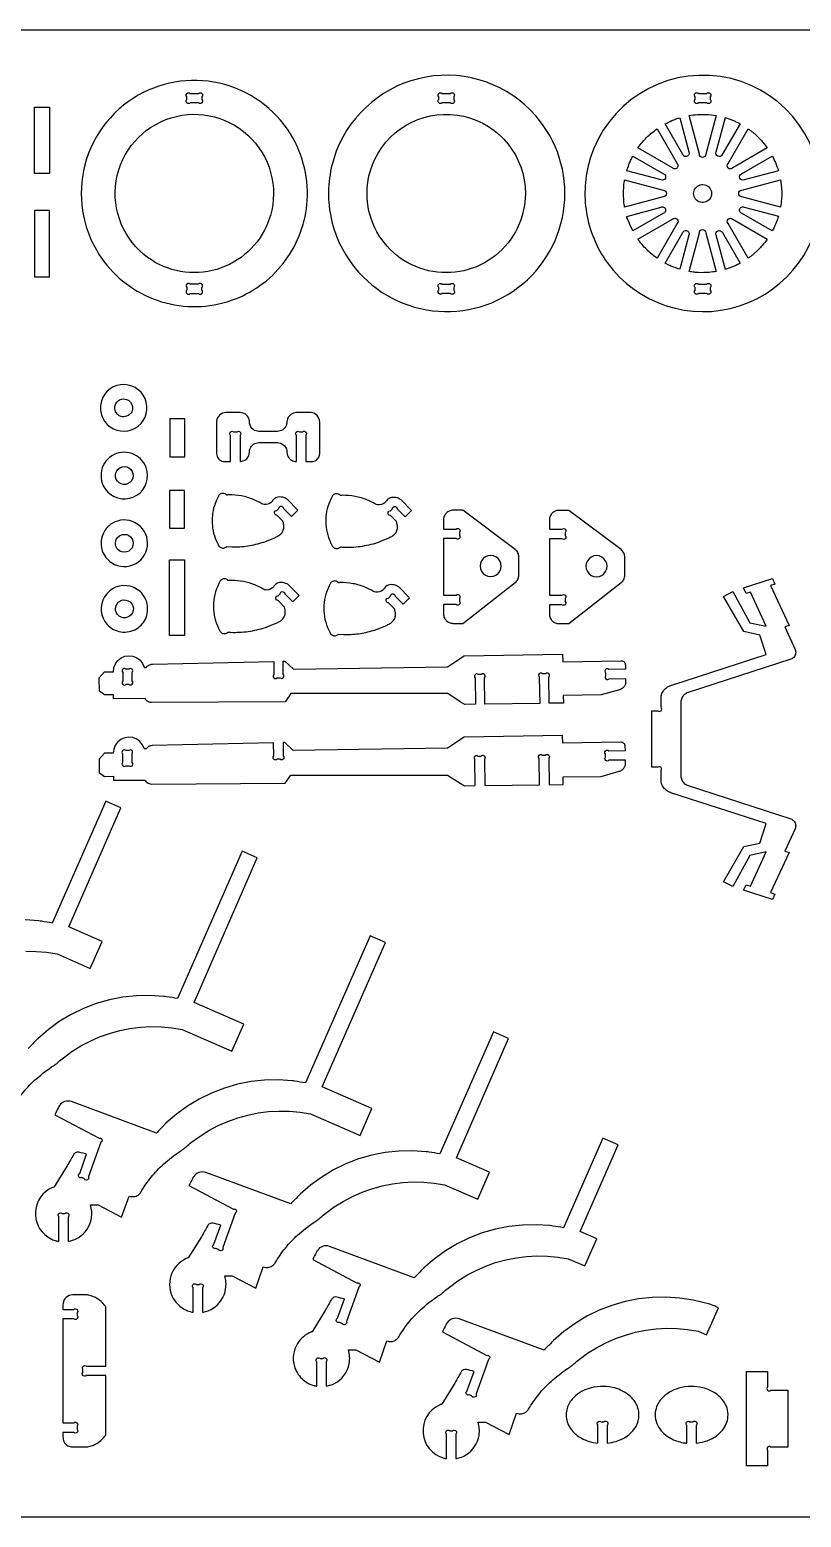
# Model space of a CAD drawing. Extents: x -403 to 468, y -286 to 186.
# Drawn here: x -122.2 to 122.5, y -286.1 to 185.5 of the extents above; entities that cross this region are included whole.
import ezdxf

# ---------------------------------------------------------------- set-up
doc = ezdxf.new("R2010")
doc.units = 0
doc.header["$MEASUREMENT"] = 0
doc.layers.get('0').update_dxf_attribs({"linetype": 'CONTINUOUS'})
doc.layers.add('SECTIONCUTEDGES', color=18, linetype='CONTINUOUS')

msp = doc.modelspace()

# ---------------------------------------------------------------- linework, layer by layer
for points in [[(467.58, 185.51), (467.58, -286.13), (-402.51, -286.13), (-402.51, 185.51)], [(-115.87, 139.94), (-120.65, 139.94), (-120.65, 160.94), (-115.87, 160.94)], [(-73.05, -6.51), (-77.83, -6.51), (-77.83, 17.42), (-73.05, 17.42)]]:
    msp.add_lwpolyline(points, close=True)
at = {"layer": 'SECTIONCUTEDGES'}
for points in [[(-21.32, 113.16, 0.43471), (32.69, 103.74, 0.435012), (38.31, 158.25, 0.263114), (3.5, 170.5, 0.263168), (-24.93, 146.99, 0.118408), (-27.19, 129.63, 0.118485)], [(60.99, 111.69, 0.325322), (102.91, 97.94, 0.325497), (128.87, 133.59, 0.371858), (96.87, 170.67, 0.371962), (55.52, 144.43, 0.115164), (54.43, 127.41, 0.115322)], [(-98.56, 111.97, 0.158451), (-80.35, 99.28, 0.158579), (-58.16, 99.73, 0.143083), (-41.79, 111.4, 0.143219), (-34.28, 130.04, 0.081543), (-35.04, 141.71, 0.08205), (-39.46, 152.46, 0.41824), (-89.29, 163.81, 0.217104), (-105.43, 138.91, 0.09957), (-104.71, 124.72, 0.099953)], [(-71.27, 165.33), (-68.61, 165.33, -1), (-67.55, 164.27), (-67.55, 163.39, -1), (-68.61, 162.33), (-71.27, 162.33, -1), (-72.34, 163.39), (-72.34, 164.27, -1)], [(8.61, 165.33), (11.27, 165.33, -1), (12.33, 164.27), (12.33, 163.39, -1), (11.27, 162.33), (8.61, 162.33, -1), (7.55, 163.39), (7.55, 164.27, -1)], [(92.59, 162.32), (89.93, 162.32, -1), (88.87, 163.38), (88.87, 164.26, -1), (89.93, 165.32), (92.59, 165.32, -1), (93.65, 164.26), (93.65, 163.38, -1)], [(-85.93, 114.23, -0.621062), (-75.64, 158.05, -0.621375), (-47.08, 123.27, -0.233521), (-64.28, 109.15, -0.233759)], [(35.02, 133.6, -0.481507), (4.32, 109.12, -0.481693), (-12.71, 144.48, -0.349808), (15.5, 158.07, -0.349977)], [(84.01, 157.62), (86.92, 146.75, -1), (84.98, 145.94), (79.35, 155.68, -0.012176), (81.46, 156.69, -0.019565), (82.81, 157.23, -0.009363), (83.41, 157.43, 0.003121)], [(95.54, 158.31), (92.26, 146.06, -1), (90.21, 146.06), (86.93, 158.31, -0.057699), (92.3, 158.64, -0.024823)], [(103.13, 155.71), (97.49, 145.94, -1), (95.55, 146.75), (98.47, 157.64, 0.006199), (98.58, 157.61, -0.0186), (98.69, 157.58), (101.02, 156.73, -0.018388), (102.08, 156.23, 0.006129)], [(76.79, 154.11), (83.14, 143.13, -1), (81.69, 141.68), (70.71, 148.02, -0.014778), (72.18, 149.9, -0.028539), (73.9, 151.74, -0.018438), (74.97, 152.68, -0.011345)], [(111.77, 148.02), (100.78, 141.68, -1), (99.33, 143.13), (105.67, 154.11, 0.006303), (106.46, 153.55, -0.01891), (107.23, 152.96, -0.017187), (108.15, 152.15, -0.012321), (109.36, 150.95, -0.018926), (110.36, 149.82, -0.012469)], [(69.13, 145.47), (78.87, 139.84, -1), (78.07, 137.9), (67.2, 140.81, -0.012918), (67.87, 142.74, -0.018758), (68.42, 144.04, -0.010898), (68.77, 144.76, 0.003632)], [(115.27, 140.81), (104.4, 137.9, -1), (103.6, 139.84), (113.34, 145.47, -0.026072), (114.31, 143.45, -0.02074)], [(66.51, 137.89), (78.76, 134.61, -1), (78.76, 132.56), (66.51, 129.27, 0.006429), (66.36, 130.16, -0.01929), (66.24, 131.05), (66.11, 133.58), (66.24, 136.12, -0.018896), (66.36, 137.01, 0.006298)], [(115.97, 129.28), (103.71, 132.56, -1), (103.71, 134.61), (115.96, 137.89, -0.005477), (116.2, 136.03, -0.027167), (116.34, 133.72, -0.022163), (116.26, 131.79, -0.016966)], [(92.33, 130.95, -0.761731), (88.95, 135.28, -0.761062), (94.08, 133.29, -0.135678), (93.53, 131.88, -0.135247)], [(67.18, 126.35), (78.07, 129.27, -1), (78.88, 127.32), (69.13, 121.7, -0.020623), (67.69, 124.88, -0.019978), (67.24, 126.12, -0.019766), (67.21, 126.24, 0.006588)], [(113.35, 121.7), (103.6, 127.32, -1), (104.4, 129.27), (115.27, 126.36, -0.023422), (114.44, 124.03, -0.022486)], [(70.7, 119.14), (81.69, 125.49, -1), (83.14, 124.04), (76.8, 113.05, -0.019294), (74.71, 114.71, -0.045903), (71.68, 117.85, -0.008546), (71.22, 118.43, -0.007227)], [(105.68, 113.05), (99.33, 124.04, -1), (100.78, 125.49), (111.77, 119.14, -0.014529), (110.14, 117.07, -0.022653), (109, 115.82), (107.23, 114.2, -0.018394), (106.46, 113.62, 0.006131)], [(79.35, 111.47), (84.98, 121.22, -1), (86.92, 120.42), (84.01, 109.55, -0.012234), (82.13, 110.2, -0.017991), (80.89, 110.71, -0.010478), (80.12, 111.09, 0.003492)], [(86.93, 108.85), (90.21, 121.11, -1), (92.26, 121.11), (95.54, 108.86, -0.013089), (93.35, 108.59, -0.036535), (89.99, 108.51, -0.015577), (88.63, 108.62, -0.012352)], [(98.47, 109.53), (95.55, 120.42, -1), (97.5, 121.22), (103.13, 111.46, 0.006248), (102.08, 110.94, -0.018746), (101.02, 110.44), (98.69, 109.59, -0.018599), (98.58, 109.56, 0.006199)], [(-71.27, 101.86), (-68.61, 101.86, 1), (-67.55, 102.93), (-67.55, 103.8, 1), (-68.61, 104.86), (-71.27, 104.86, 1), (-72.34, 103.8), (-72.34, 102.93, 1)], [(8.61, 104.86), (11.27, 104.86, -1), (12.33, 103.8), (12.33, 102.93, -1), (11.27, 101.86), (8.61, 101.86, -1), (7.55, 102.93), (7.55, 103.8, -1)], [(93.65, 103.79), (93.65, 102.91, -1), (92.59, 101.85), (89.93, 101.85, -1), (88.87, 102.91), (88.87, 103.79, -1), (89.93, 104.85), (92.59, 104.85, -1)], [(-97.6, 60.39, 0.75949), (-85.2, 67.39, 0.759547), (-99.43, 67.81, 0.136656), (-99.54, 63.85, 0.136693)], [(-94.48, 63.71, -0.296821), (-94.91, 66.87, -0.226812), (-93.09, 68.36, -0.287658), (-90.18, 67.39, -0.292131), (-89.81, 64.39, -0.2076), (-91.49, 62.94, -0.142803), (-93.22, 62.9, -0.06574), (-93.79, 63.14, -0.08291)], [(-58.54, 48.64), (-58.54, 56.93, 0.08601), (-58.6, 57.04, -0.186349), (-58.76, 57.48, -0.284949), (-58.32, 58.14, -0.285005), (-57.53, 58.05, -0.066648), (-57.51, 58.02, 0.145329), (-57.48, 57.99), (-56.53, 57.99, 0.08601), (-56.42, 58.05, -0.186349), (-55.98, 58.21, -0.284949), (-55.32, 57.78, -0.285005), (-55.41, 56.99, -0.066648), (-55.44, 56.96, 0.145329), (-55.46, 56.93), (-55.46, 48.64, 0.052408), (-54.59, 48.79, 0.128325), (-53.35, 49.51, 0.197605), (-52.49, 51.58, -0.097222), (-52.25, 52.77, -0.148336), (-51.18, 54.07, -0.139985), (-49.49, 54.61), (-43.59, 54.61, -0.145828), (-41.85, 54.03, -0.209993), (-40.62, 52.01, -0.026239), (-40.58, 51.47, 0.09194), (-40.37, 50.48, 0.131652), (-39.43, 49.25, 0.131653), (-38, 48.66, 0.024549), (-37.81, 48.65, -0.008181), (-37.61, 48.64), (-37.61, 56.93, 0.08601), (-37.67, 57.04, -0.186349), (-37.83, 57.48, -0.284949), (-37.4, 58.14, -0.285005), (-36.61, 58.05, -0.066648), (-36.58, 58.02, 0.145329), (-36.55, 57.99), (-35.67, 57.99, 0.079593), (-35.55, 58.06, -0.210465), (-35.04, 58.21, -0.269976), (-34.44, 57.74, -0.269963), (-34.56, 56.99, -0.065724), (-34.59, 56.96, 0.145463), (-34.61, 56.93), (-34.61, 48.64, 0.002017), (-32.47, 48.66, 0.096696), (-31.67, 48.82, 0.147636), (-30.64, 49.68, 0.140954), (-30.21, 51.03), (-30.21, 61.13, 0.17911), (-31.02, 63.16, 0.186027), (-32.9, 64.11, 0.012625), (-33, 64.11, 0.006307), (-33.2, 64.12), (-37.61, 64.12, 0.145828), (-39.35, 63.54, 0.209993), (-40.57, 61.52, 0.026239), (-40.62, 60.98, -0.09194), (-40.83, 59.99, -0.148336), (-41.89, 58.69, -0.139985), (-43.59, 58.15), (-49.49, 58.15, -0.145828), (-51.23, 58.73, -0.209993), (-52.45, 60.74, -0.026239), (-52.49, 61.29, 0.09194), (-52.7, 62.28, 0.148336), (-53.77, 63.58, 0.139985), (-55.46, 64.12), (-59.95, 64.12, 0.17911), (-61.97, 63.32, 0.186027), (-62.92, 61.44, 0.012625), (-62.93, 61.34, 0.006307), (-62.93, 61.13), (-62.93, 51.03, 0.17911), (-62.29, 49.41, 0.185411), (-60.79, 48.65, 0.029365), (-60.34, 48.63, -0.004893)], [(-97.4, 38.93, 0.351914), (-88.21, 37.93, 0.351881), (-85.25, 46.69, 0.47942), (-96.15, 50.38, 0.479384)], [(-94.37, 42.35, -0.256361), (-94.88, 45.03, -0.256996), (-92.9, 46.9, -0.591095), (-89.49, 43.28, -0.591899)], [(-39.17, 31.19), (-37.13, 33.21), (-40.54, 36.65, 0.061834), (-41.03, 36.95, 0.071753), (-42.39, 37.34, 0.070796), (-43.44, 37.33, 0.180454), (-44.89, 36.53, 0.028701), (-45.23, 36.08, -0.064537), (-45.61, 35.65, -0.217452), (-47.83, 34.99, -0.101565), (-48.55, 35.24, 0.041153), (-51.27, 36.59, 0.049712), (-55.04, 37.68, 0.047932), (-59.1, 38.02, 0.029051), (-59.57, 37.99, -0.120977), (-59.69, 38, -0.127528), (-59.8, 38.08, 0.109877), (-60.22, 38.4, 0.146598), (-61.11, 38.51, 0.139937), (-61.95, 38.12, 0.08355), (-62.16, 37.87, 0.02938), (-63.07, 36.06, 0.101616), (-64.33, 29.88, 0.099445), (-63.07, 23.57, 0.034322), (-62.19, 21.82, 0.123945), (-61.8, 21.42, 0.1368), (-60.88, 21.17, 0.136799), (-59.95, 21.42, 0.077822), (-59.83, 21.53, -0.14103), (-59.68, 21.62), (-58.09, 21.55, 0.043069), (-53.02, 21.87, 0.041404), (-47.88, 23.09, 0.004978), (-47.41, 23.25, 0.008098), (-47.12, 23.35), (-44.26, 24.56, 0.024375), (-43.13, 25.17, 0.129126), (-42.04, 26.27, 0.09051), (-41.62, 27.46, 0.090384), (-41.65, 28.72, 0.012931), (-41.83, 29.53, 0.06611), (-41.9, 29.68), (-43.82, 31.63, 0.08601), (-43.94, 31.65, -0.186349), (-44.37, 31.86, -0.284949), (-44.52, 32.64, -0.285005), (-43.9, 33.12, -0.066648), (-43.86, 33.12, 0.145329), (-43.82, 33.13), (-43.19, 33.74, 0.08601), (-43.16, 33.86, -0.186349), (-42.96, 34.29, -0.284949), (-42.18, 34.44, -0.285005), (-41.7, 33.82, -0.066648), (-41.7, 33.78, 0.145329), (-41.69, 33.74)], [(-3.13, 31.07), (-1.09, 33.09), (-4.5, 36.52, 0.061834), (-4.99, 36.82, 0.071753), (-6.35, 37.21, 0.070796), (-7.4, 37.2, 0.180454), (-8.85, 36.41, 0.028701), (-9.19, 35.95, -0.064537), (-9.57, 35.52, -0.217452), (-11.79, 34.86, -0.101565), (-12.51, 35.12, 0.041153), (-15.23, 36.47, 0.049712), (-19, 37.55, 0.047932), (-23.06, 37.89, 0.029051), (-23.53, 37.86, -0.120977), (-23.65, 37.88, -0.143915), (-23.79, 37.98, 0.106181), (-24.04, 38.2, 0.153336), (-25, 38.39, 0.153374), (-25.91, 38, 0.08355), (-26.12, 37.74, 0.02938), (-27.03, 35.93, 0.105944), (-28.29, 29.48, 0.10377), (-26.8, 22.95, 0.006426), (-26.69, 22.7, 0.006464), (-26.56, 22.46, 0.0153), (-26.11, 21.65, 0.121465), (-25.76, 21.3, 0.1368), (-24.84, 21.04, 0.136799), (-23.91, 21.3, 0.078657), (-23.79, 21.41, -0.143569), (-23.65, 21.5, -0.1092), (-23.48, 21.51, 0.026431), (-22.85, 21.45, 0.044729), (-17.27, 21.71, 0.044729), (-11.84, 22.96, 0.004978), (-11.37, 23.12, 0.008098), (-11.08, 23.23), (-8.23, 24.44, 0.024375), (-7.09, 25.04, 0.129126), (-6, 26.15, 0.09051), (-5.57, 27.36, 0.094759), (-5.61, 28.59, 0.002266), (-5.78, 29.37, 0.072469), (-5.86, 29.56), (-7.79, 31.5, 0.08601), (-7.9, 31.53, -0.186349), (-8.33, 31.74, -0.284949), (-8.48, 32.51, -0.285005), (-7.86, 33, -0.066648), (-7.82, 33, 0.145329), (-7.78, 33), (-7.15, 33.62, 0.08601), (-7.13, 33.73, -0.186349), (-6.92, 34.16, -0.284949), (-6.14, 34.32, -0.285005), (-5.66, 33.69, -0.066648), (-5.66, 33.65, 0.145329), (-5.66, 33.61)], [(9.08, 27.19), (13.04, 27.19, -1), (14.1, 26.13), (14.1, 25.25, -1), (13.04, 24.19), (9.08, 24.19), (9.08, 6.26), (13.04, 6.26, -1), (14.1, 5.2), (14.1, 4.32, -1), (13.04, 3.26), (9.08, 3.26), (9.08, 0.29), (9.09, -0.02), (9.14, -0.32), (9.21, -0.6), (9.31, -0.88), (9.44, -1.14), (9.59, -1.38), (9.76, -1.61), (9.95, -1.83), (10.16, -2.02), (10.39, -2.19), (10.64, -2.34), (10.9, -2.47), (11.18, -2.57), (11.46, -2.64), (11.76, -2.69), (12.06, -2.7), (15.2, -2.7), (31.83, 10.26), (32.09, 10.49), (32.32, 10.74), (32.51, 11.01), (32.68, 11.31), (32.81, 11.62), (32.9, 11.94), (32.96, 12.28), (32.98, 12.62), (32.98, 18.33), (32.96, 18.68), (32.9, 19.02), (32.8, 19.35), (32.67, 19.67), (32.49, 19.97), (32.29, 20.24), (32.05, 20.5), (31.79, 20.72), (15.2, 33.15), (12.06, 33.15), (11.76, 33.14), (11.46, 33.09), (11.18, 33.02), (10.9, 32.92), (10.64, 32.79), (10.39, 32.64), (10.16, 32.47), (9.95, 32.28), (9.76, 32.07), (9.59, 31.84), (9.44, 31.59), (9.31, 31.33), (9.21, 31.06), (9.14, 30.77), (9.09, 30.47), (9.08, 30.17)], [(43.53, -1.88), (43.74, -2.07), (43.97, -2.25), (44.22, -2.4), (44.48, -2.52), (44.76, -2.62), (45.04, -2.7), (45.34, -2.74), (45.65, -2.76), (48.78, -2.76), (65.41, 10.21), (65.67, 10.43), (65.9, 10.69), (66.09, 10.96), (66.26, 11.25), (66.39, 11.56), (66.48, 11.89), (66.54, 12.22), (66.56, 12.57), (66.56, 18.28), (66.54, 18.63), (66.48, 18.97), (66.38, 19.3), (66.25, 19.61), (66.07, 19.91), (65.87, 20.19), (65.63, 20.44), (65.37, 20.67), (48.78, 33.1), (45.65, 33.1), (45.34, 33.09), (45.04, 33.04), (44.76, 32.97), (44.48, 32.87), (44.22, 32.74), (43.97, 32.59), (43.74, 32.42), (43.53, 32.23), (43.34, 32.01), (43.17, 31.78), (43.02, 31.54), (42.89, 31.28), (42.79, 31), (42.72, 30.71), (42.67, 30.42), (42.66, 30.11), (42.66, 27.14), (46.62, 27.14, -1), (47.68, 26.08), (47.68, 25.2, -1), (46.62, 24.14), (42.66, 24.14), (42.66, 6.21), (46.62, 6.21, -1), (47.68, 5.15), (47.68, 4.27, -1), (46.62, 3.21), (42.66, 3.21), (42.66, 0.23), (42.67, -0.07), (42.72, -0.37), (42.79, -0.66), (42.89, -0.93), (43.02, -1.19), (43.17, -1.44), (43.34, -1.67)], [(-97.64, 17.72, 0.275549), (-90.4, 15.52, 0.275918), (-85.02, 20.84, 0.271811), (-87.09, 28.03, 0.271922), (-94.37, 29.74, 0.199937), (-98.69, 26.13, 0.143119), (-99.52, 21.93, 0.083089), (-98.94, 19.72, 0.079579)], [(-94.6, 21.22, -0.155223), (-94.97, 23.02, -0.313109), (-92.89, 25.43, -0.57487), (-89.44, 21.94, -0.57607), (-94.18, 20.68, -0.029852), (-94.44, 20.97, -0.039166)], [(-38.73, 4.09), (-36.69, 6.11), (-40.09, 9.54, 0.061834), (-40.59, 9.84, 0.071753), (-41.95, 10.23, 0.070796), (-42.99, 10.23, 0.180454), (-44.44, 9.43, 0.028701), (-44.79, 8.97, -0.064537), (-45.17, 8.54, -0.217452), (-47.39, 7.88, -0.101565), (-48.1, 8.14, 0.041153), (-50.82, 9.49, 0.046108), (-54.39, 10.54, 0.046145), (-58.08, 10.92), (-59.24, 10.9, -0.12534), (-59.35, 10.97, 0.109514), (-59.78, 11.29, 0.209609), (-61.09, 11.31, 0.125437), (-61.62, 10.9, 0.040174), (-61.73, 10.73, 0.008606), (-62.16, 9.94, 0.118988), (-63.9, 2.71, 0.118988), (-62.16, -4.52, 0.017441), (-61.71, -5.32, 0.121465), (-61.36, -5.68, 0.1368), (-60.43, -5.94, 0.136799), (-59.51, -5.68, 0.078657), (-59.38, -5.57, -0.143569), (-59.24, -5.48, -0.1092), (-59.08, -5.47, 0.026431), (-58.44, -5.53, 0.044729), (-52.87, -5.27, 0.044729), (-47.43, -4.01, 0.004978), (-46.96, -3.86, 0.008098), (-46.68, -3.75), (-43.82, -2.54, 0.030376), (-42.64, -1.9, 0.135943), (-41.49, -0.63, 0.086245), (-41.16, 0.44, 0.081858), (-41.2, 1.61, 0.012931), (-41.39, 2.42, 0.06611), (-41.45, 2.58), (-43.38, 4.52, 0.08601), (-43.5, 4.55, -0.186349), (-43.92, 4.76, -0.284949), (-44.08, 5.53, -0.285005), (-43.45, 6.02, -0.066648), (-43.41, 6.02, 0.145329), (-43.37, 6.02), (-42.75, 6.64, 0.08601), (-42.72, 6.76, -0.186349), (-42.52, 7.18, -0.284949), (-41.74, 7.34, -0.285005), (-41.25, 6.71, -0.066648), (-41.26, 6.67, 0.145329), (-41.25, 6.63)], [(-3.76, 3.39), (-1.72, 5.41), (-5.13, 8.84, 0.061834), (-5.62, 9.14, 0.071753), (-6.98, 9.53, 0.070796), (-8.03, 9.53, 0.180454), (-9.48, 8.73, 0.028701), (-9.82, 8.27, -0.064537), (-10.2, 7.85, -0.217452), (-12.42, 7.18, -0.101565), (-13.14, 7.44, 0.041153), (-15.86, 8.79, 0.049712), (-19.63, 9.87, 0.047932), (-23.69, 10.22, 0.030378), (-24.16, 10.18, -0.12906), (-24.27, 10.2, -0.124737), (-24.36, 10.26, 0.087165), (-24.66, 10.52, 0.160133), (-25.61, 10.72, 0.153374), (-26.54, 10.32, 0.08355), (-26.75, 10.06, 0.02938), (-27.65, 8.25, 0.114664), (-28.9, 1.26, 0.112453), (-26.93, -5.7, 0.018916), (-26.73, -6.05, 0.113433), (-26.39, -6.38, 0.1368), (-25.47, -6.64, 0.136799), (-24.54, -6.38, 0.077822), (-24.42, -6.27, -0.14103), (-24.27, -6.18), (-22.68, -6.26, 0.039745), (-17.9, -5.98, 0.039745), (-13.23, -4.96, 0.006634), (-12.32, -4.67, 0.009757), (-11.71, -4.45), (-8.85, -3.24, 0.030376), (-7.67, -2.6, 0.135943), (-6.52, -1.33, 0.086245), (-6.19, -0.26, 0.081858), (-6.24, 0.92, 0.012931), (-6.42, 1.73, 0.06611), (-6.49, 1.88), (-8.41, 3.82, 0.08601), (-8.53, 3.85, -0.186349), (-8.96, 4.06, -0.284949), (-9.11, 4.83, -0.285005), (-8.49, 5.32, -0.066648), (-8.45, 5.32, 0.145329), (-8.41, 5.32), (-7.78, 5.94, 0.08601), (-7.75, 6.06, -0.186349), (-7.55, 6.48, -0.284949), (-6.77, 6.64, -0.285005), (-6.29, 6.01, -0.066648), (-6.29, 5.97, 0.145329), (-6.28, 5.93)], [(104.23, -87.31), (105.04, -85.56), (106.41, -86.01), (111.39, -75.15), (106.21, -76.29), (100.87, -86.18), (97.91, -84.61), (104.3, -73.48), (109.35, -72.38), (111.36, -66.18), (81.2, -56.4), (80.82, -56.26), (80.46, -56.09), (80.12, -55.89), (79.79, -55.66), (79.48, -55.41), (79.2, -55.13), (78.94, -54.83), (78.7, -54.51), (78.5, -54.17), (78.32, -53.81), (78.17, -53.44), (78.05, -53.06), (78.05, -49.41, 1), (76.99, -48.35), (75.09, -48.35), (75.09, -30.42), (76.99, -30.42, 1), (78.05, -29.36), (78.05, -25.71), (78.17, -25.33), (78.32, -24.96), (78.5, -24.61), (78.7, -24.27), (78.94, -23.94), (79.2, -23.64), (79.48, -23.36), (79.79, -23.11), (80.12, -22.88), (80.46, -22.69), (80.82, -22.52), (81.2, -22.38), (111.36, -12.59), (109.35, -6.4), (104.3, -5.29), (97.91, 5.83), (100.87, 7.4), (106.21, -2.49), (111.39, -3.62), (106.41, 7.23), (105.04, 6.78), (104.23, 8.54), (113.39, 11.51), (114.2, 9.76), (112.82, 9.31), (118.65, -3.38), (117.28, -3.83), (120.56, -10.96), (120.67, -11.26), (120.74, -11.57), (120.76, -11.89), (120.75, -12.21), (120.68, -12.52), (120.57, -12.82), (120.43, -13.11), (120.24, -13.37), (120.02, -13.6), (119.77, -13.79), (119.49, -13.95), (119.19, -14.07), (86.62, -24.64), (86.3, -24.77), (85.99, -24.92), (85.7, -25.11), (85.44, -25.32), (85.19, -25.56), (84.98, -25.83), (84.79, -26.12), (84.64, -26.42), (84.51, -26.74), (84.43, -27.07), (84.37, -27.41), (84.35, -27.75), (84.35, -51.02), (84.37, -51.36), (84.43, -51.7), (84.51, -52.03), (84.64, -52.35), (84.79, -52.66), (84.98, -52.94), (85.19, -53.21), (85.44, -53.45), (85.7, -53.67), (85.99, -53.85), (86.3, -54.01), (86.62, -54.13), (119.19, -64.7), (119.49, -64.82), (119.77, -64.98), (120.02, -65.18), (120.24, -65.41), (120.43, -65.67), (120.57, -65.95), (120.68, -66.25), (120.75, -66.56), (120.76, -66.88), (120.74, -67.2), (120.67, -67.51), (120.56, -67.81), (117.28, -74.95), (118.65, -75.39), (112.82, -88.09), (114.2, -88.53), (113.39, -90.28)], [(-97.6, -3.07, 0.173943), (-93.23, -5.4, 0.17116), (-88.3, -4.42, 0.170359), (-85.26, -0.81, 0.164201), (-85.08, 4.09, 0.092351), (-86.26, 6.39, 0.167008), (-90.28, 9.04, 0.331227), (-98.45, 5.7, 0.331553)], [(-94.69, 0.66, -0.600683), (-91.72, 4.7, -0.6007), (-90.03, -0.02, -0.249453), (-92.54, -0.92, -0.249466)], [(-100.09, -24.23), (-100.12, -19.93), (-98.46, -18.08), (-95.64, -18.04), (-95.49, -16.74), (-95.01, -15.53), (-94.23, -14.49), (-93.21, -13.68), (-92.01, -13.16), (-90.72, -12.97), (-89.43, -13.12), (-88.22, -13.6), (-87.17, -14.38), (-86.36, -15.4), (-85.85, -16.6), (-85.79, -16.64), (-85.73, -16.68), (-85.66, -16.7), (-85.6, -16.72), (-85.53, -16.72), (-85.46, -16.72), (-85.39, -16.71), (-85.32, -16.69), (-85.26, -16.66), (-85.2, -16.63), (-85.15, -16.59), (-85.1, -16.53), (-84.9, -16.32), (-84.67, -16.13), (-84.42, -15.97), (-84.15, -15.84), (-83.87, -15.74), (-83.58, -15.68), (-83.28, -15.66), (-44.8, -14.76), (-44.75, -18.92, 1), (-43.68, -19.96), (-42.8, -19.95, 1), (-41.75, -18.88), (-41.8, -14.69), (-41.26, -14.68), (-38.55, -17.19), (10.38, -16.46), (15.64, -12.95), (46.85, -12.49), (46.89, -14.88), (65.39, -14.58), (65.56, -14.58), (65.74, -14.61), (65.91, -14.67), (66.07, -14.74), (66.21, -14.83), (66.35, -14.95), (66.47, -15.08), (66.56, -15.23), (66.64, -15.39), (66.7, -15.55), (66.73, -15.73), (66.74, -15.9), (66.77, -17.23), (61.52, -17.32, 1), (60.47, -18.4), (60.49, -19.27, 1), (61.57, -20.32), (66.81, -20.23), (66.83, -21.72), (66.76, -21.96), (66.67, -22.19), (66.56, -22.42), (66.43, -22.63), (66.28, -22.83), (66.11, -23.02), (65.93, -23.19), (65.73, -23.35), (65.52, -23.49), (65.3, -23.6), (65.07, -23.7), (64.83, -23.78), (59.11, -25.41), (47.03, -25.6), (47.07, -27.99), (42.57, -28.06), (42.45, -19.72, 1), (41.38, -18.67), (40.5, -18.68, 1), (39.45, -19.76), (39.57, -28.09), (22.18, -28.31), (22.08, -20, 1), (21.01, -18.95), (20.13, -18.97, 1), (19.08, -20.04), (19.18, -28.35), (15.8, -28.38), (14.35, -27.55), (10.41, -24.99), (-39.35, -24.99), (-41.11, -27.54), (-83.56, -27.82), (-83.92, -27.78), (-84.26, -27.68), (-84.59, -27.54), (-84.89, -27.35), (-85.16, -27.13), (-85.4, -26.86), (-85.6, -26.57), (-95.58, -26.64), (-95.59, -25.37), (-98.41, -25.39)], [(-89.67, -20.96), (-89.69, -18.3, 1), (-90.75, -17.24), (-91.63, -17.25, 1), (-92.69, -18.32), (-92.67, -20.98, 1), (-91.6, -22.03), (-90.72, -22.02, 1)], [(-100.12, -50.04), (-98.44, -51.21), (-95.63, -51.19), (-95.62, -52.45), (-85.63, -52.39), (-85.43, -52.68), (-85.19, -52.94), (-84.92, -53.17), (-84.62, -53.35), (-84.29, -53.5), (-83.95, -53.59), (-83.59, -53.64), (-41.15, -53.35), (-39.39, -50.81), (10.37, -50.81), (14.31, -53.37), (15.77, -54.19), (19.15, -54.16), (19.05, -45.85, -1), (20.09, -44.78), (20.97, -44.77, -1), (22.05, -45.82), (22.15, -54.12), (39.54, -53.91), (39.42, -45.57, -1), (40.47, -44.5), (41.34, -44.49, -1), (42.42, -45.53), (42.54, -53.88), (47.04, -53.81), (47, -51.42), (59.07, -51.22), (64.8, -49.59), (65.04, -49.52), (65.27, -49.42), (65.49, -49.3), (65.7, -49.16), (65.9, -49.01), (66.08, -48.84), (66.25, -48.65), (66.39, -48.45), (66.52, -48.23), (66.64, -48.01), (66.73, -47.77), (66.8, -47.53), (66.77, -46.05), (61.53, -46.13, -1), (60.45, -45.09), (60.44, -44.21, -1), (61.48, -43.13), (66.74, -43.05), (66.7, -41.72), (66.7, -41.54), (66.66, -41.37), (66.61, -41.2), (66.53, -41.04), (66.43, -40.9), (66.31, -40.76), (66.18, -40.65), (66.03, -40.55), (65.87, -40.48), (65.7, -40.43), (65.53, -40.4), (65.35, -40.39), (46.86, -40.69), (46.82, -38.3), (15.6, -38.76), (10.35, -42.28), (-38.58, -43), (-41.29, -40.49), (-41.84, -40.5), (-41.79, -44.69, -1), (-42.83, -45.77), (-43.71, -45.78, -1), (-44.79, -44.73), (-44.84, -40.57), (-83.31, -41.47), (-83.61, -41.5), (-83.9, -41.56), (-84.18, -41.65), (-84.45, -41.78), (-84.7, -41.94), (-84.93, -42.13), (-85.13, -42.35), (-85.18, -42.4), (-85.23, -42.44), (-85.29, -42.48), (-85.36, -42.51), (-85.42, -42.53), (-85.49, -42.54), (-85.56, -42.54), (-85.63, -42.53), (-85.7, -42.51), (-85.76, -42.49), (-85.82, -42.46), (-85.88, -42.41), (-86.4, -41.22), (-87.2, -40.2), (-88.25, -39.42), (-89.46, -38.94), (-90.76, -38.79), (-92.05, -38.98), (-93.24, -39.49), (-94.26, -40.3), (-95.04, -41.35), (-95.52, -42.56), (-95.67, -43.85), (-98.49, -43.89), (-100.15, -45.74)], [(-91.63, -47.84), (-90.76, -47.84, 1), (-89.7, -46.77), (-89.72, -44.11, 1), (-90.79, -43.06), (-91.67, -43.06, 1), (-92.72, -44.13), (-92.7, -46.79, 1)], [(-112.93, -198.67), (-112.93, -190.89, 0.08601), (-112.99, -190.79, -0.186349), (-113.15, -190.34, -0.284949), (-112.72, -189.68, -0.285005), (-111.93, -189.78, -0.066648), (-111.9, -189.8, 0.145329), (-111.87, -189.83), (-110.99, -189.83, 0.08601), (-110.89, -189.77, -0.186349), (-110.44, -189.61, -0.284949), (-109.78, -190.04, -0.285005), (-109.88, -190.83, -0.066648), (-109.91, -190.86, 0.145329), (-109.93, -190.89), (-109.93, -198.67, 0.020963), (-108.62, -198.32, 0.061647), (-106.78, -197.49, 0.220567), (-102.6, -191.26, 0.114184), (-102.9, -187.09), (-100.51, -187.09), (-93.06, -191.02), (-90.67, -184.29, 0.110316), (-89.14, -184.46, 0.121881), (-87.82, -183.97, 0.112814), (-86.86, -182.94, -0.038886), (-83.66, -178.3, -0.039453), (-79.77, -174.2, -0.033728), (-74.56, -170.13, -0.013715), (-73.98, -169.75, 0.024577), (-73.4, -169.36, 0.026089), (-72.5, -168.62, -0.020061), (-70.85, -167.21), (-68.16, -165.25), (-65.33, -163.49), (-62.38, -161.94), (-59.33, -160.6), (-56.19, -159.48), (-52.98, -158.6), (-49.71, -157.94), (-46.41, -157.52), (-43.08, -157.34), (-39.75, -157.4), (-36.44, -157.7), (-33.15, -158.23), (-17.37, -165.13), (-13.62, -156.56), (-29.4, -149.66), (-9.37, -103.87), (-14.16, -101.76), (-34.66, -148.42, -0.002171), (-38.1, -147.87, 0.013028), (-38.96, -147.75), (-43.3, -147.46), (-47.66, -147.55), (-51.98, -148.01), (-56.26, -148.85), (-60.44, -150.06), (-64.5, -151.62), (-68.41, -153.53), (-72.15, -155.77), (-75.67, -158.33), (-78.96, -161.18, 0.013028), (-79.57, -161.8, -0.002171), (-81.99, -164.31), (-108.93, -154.33, 0.161142), (-111.09, -154.33, 0.167596), (-112.74, -155.59, 0.03262), (-113.06, -156.16, -0.002417), (-114.23, -158.5), (-100.14, -165.94, 0.09055), (-100.01, -165.93, -0.212359), (-99.52, -166, -0.269976), (-99.19, -166.62, -0.269963), (-99.57, -167.21, -0.070277), (-99.6, -167.22, 0.159377), (-99.63, -167.24), (-103.5, -178.14, 0.076692), (-103.48, -178.28, -0.209964), (-103.53, -178.82, -0.269976), (-104.19, -179.22, -0.269963), (-104.86, -178.84, -0.064517), (-104.87, -178.8, 0.141785), (-104.89, -178.77), (-105.71, -178.45, 0.088915), (-105.82, -178.47, -0.186846), (-106.29, -178.46, -0.284949), (-106.74, -177.83, -0.285005), (-106.38, -177.14, -0.067854), (-106.35, -177.13, 0.149011), (-106.31, -177.11), (-104.15, -170.99, 0.000984), (-106.61, -170.4, 0.161021), (-107.53, -170.48, 0.167951), (-108.29, -171.17, -0.009744), (-110.3, -174.7), (-114.44, -181.38, -0.104608), (-114.57, -181.45, 0.035992), (-115.12, -181.66, 0.271691), (-120.36, -189.08, 0.272097), (-116.43, -197.27, 0.041095), (-115.15, -197.98, 0.04113), (-113.78, -198.48, 0.017881), (-113.36, -198.58, -0.00596)], [(-70.36, -221.15), (-70.36, -213.37, 0.08601), (-70.42, -213.27, -0.186349), (-70.58, -212.82, -0.284949), (-70.14, -212.16, -0.285005), (-69.36, -212.26, -0.066648), (-69.33, -212.29, 0.145329), (-69.3, -212.31), (-68.42, -212.31, 0.08601), (-68.32, -212.25, -0.186349), (-67.87, -212.09, -0.284949), (-67.21, -212.53, -0.285005), (-67.31, -213.31, -0.066648), (-67.34, -213.34, 0.145329), (-67.36, -213.37), (-67.36, -221.15, 0.020963), (-66.05, -220.8, 0.061647), (-64.21, -219.97, 0.220567), (-60.03, -213.74, 0.114184), (-60.33, -209.57), (-57.93, -209.57), (-50.49, -213.5), (-48.1, -206.77, 0.110316), (-46.56, -206.94, 0.121881), (-45.25, -206.46, 0.112814), (-44.29, -205.42, -0.038886), (-41.09, -200.78, -0.039453), (-37.2, -196.68, -0.033728), (-31.99, -192.61, -0.013715), (-31.4, -192.23, 0.024577), (-30.82, -191.84, 0.026089), (-29.93, -191.1, -0.020061), (-28.28, -189.69), (-25.58, -187.73), (-22.76, -185.97), (-19.81, -184.42), (-16.76, -183.08), (-13.62, -181.97), (-10.41, -181.08), (-7.14, -180.42), (-3.84, -180), (-0.51, -179.82), (2.82, -179.88), (6.14, -180.18), (9.42, -180.71), (19.94, -185.31), (23.69, -176.74), (13.17, -172.14), (29.71, -134.34), (24.9, -132.24), (7.91, -170.9, -0.002171), (4.48, -170.35, 0.013028), (3.61, -170.24), (-0.73, -169.94), (-5.08, -170.03), (-9.41, -170.5), (-13.68, -171.33), (-17.87, -172.54), (-21.93, -174.1), (-25.84, -176.01), (-29.57, -178.25), (-33.1, -180.81), (-36.39, -183.67, 0.013028), (-37, -184.28, -0.002171), (-39.41, -186.79), (-66.36, -176.81, 0.161142), (-68.52, -176.81, 0.167596), (-70.17, -178.07, 0.03262), (-70.49, -178.64, -0.002417), (-71.66, -180.98), (-57.56, -188.42, 0.09698), (-57.45, -188.41, -0.188225), (-57.02, -188.44, -0.284949), (-56.62, -189.06, -0.285005), (-56.99, -189.69, -0.071202), (-57.03, -189.7, 0.159243), (-57.06, -189.72), (-60.93, -200.62, 0.076692), (-60.9, -200.76, -0.209964), (-60.95, -201.31, -0.269976), (-61.62, -201.7, -0.269963), (-62.29, -201.32, -0.064517), (-62.3, -201.29, 0.141785), (-62.32, -201.25), (-63.14, -200.93, 0.088915), (-63.25, -200.95, -0.186846), (-63.71, -200.94, -0.284949), (-64.17, -200.31, -0.285005), (-63.81, -199.62, -0.067854), (-63.78, -199.61, 0.149011), (-63.74, -199.59), (-61.57, -193.48, 0.000984), (-64.04, -192.89, 0.161021), (-64.96, -192.97, 0.167951), (-65.71, -193.66, -0.009744), (-67.73, -197.18), (-71.87, -203.87, -0.104608), (-72, -203.93, 0.035992), (-72.55, -204.14, 0.211334), (-77.39, -209.57, 0.211919), (-76.63, -216.78, 0.104197), (-74.19, -219.5, 0.101482), (-70.79, -221.06, 0.013414), (-70.57, -221.11, -0.004471)], [(-31.14, -244.59), (-31.14, -236.81, 0.08601), (-31.2, -236.71, -0.186349), (-31.36, -236.26, -0.284949), (-30.92, -235.6, -0.285005), (-30.13, -235.7, -0.066648), (-30.11, -235.72, 0.145329), (-30.08, -235.75), (-29.2, -235.75, 0.08601), (-29.09, -235.69, -0.186349), (-28.65, -235.53, -0.284949), (-27.99, -235.96, -0.285005), (-28.08, -236.75, -0.066648), (-28.11, -236.78, 0.145329), (-28.14, -236.81), (-28.14, -244.59, 0.023544), (-26.65, -244.19, 0.03569), (-25.71, -243.81, 0.236612), (-20.86, -237.47, 0.122364), (-21.1, -233.01), (-18.71, -233.01), (-11.26, -236.94), (-8.87, -230.21, 0.09929), (-7.47, -230.4, 0.110758), (-6.26, -230.04, 0.133074), (-5.13, -228.94, -0.017801), (-3.57, -226.5, -0.056835), (1.84, -220.3, -0.035533), (7.23, -216.05, -0.013715), (7.82, -215.67, 0.024577), (8.4, -215.28, 0.026089), (9.3, -214.54, -0.020061), (10.95, -213.13), (13.64, -211.17), (16.47, -209.41), (19.41, -207.86), (22.47, -206.52), (25.6, -205.41), (28.81, -204.52), (32.08, -203.86), (35.39, -203.44), (38.71, -203.26), (42.04, -203.32), (45.36, -203.62), (48.65, -204.15), (53.91, -206.45), (57.66, -197.88), (52.4, -195.58), (64.44, -168.06), (59.61, -165.94), (47.14, -194.34, -0.002171), (43.7, -193.79, 0.013028), (42.84, -193.67), (38.49, -193.38), (34.14, -193.47), (29.81, -193.93), (25.54, -194.77), (21.36, -195.98), (17.29, -197.54), (13.38, -199.45), (9.65, -201.69), (6.13, -204.25), (2.84, -207.1, 0.013028), (2.22, -207.72, -0.002171), (-0.19, -210.23), (-27.14, -200.25, 0.161142), (-29.29, -200.25, 0.167596), (-30.94, -201.51, 0.03262), (-31.27, -202.08, -0.002417), (-32.43, -204.42), (-18.34, -211.86, 0.09698), (-18.23, -211.85, -0.188225), (-17.79, -211.88, -0.284949), (-17.4, -212.5, -0.285005), (-17.77, -213.13, -0.071202), (-17.8, -213.14, 0.159243), (-17.84, -213.16), (-21.7, -224.06, 0.076692), (-21.68, -224.2, -0.209964), (-21.73, -224.74, -0.269976), (-22.39, -225.14, -0.269963), (-23.06, -224.76, -0.064517), (-23.08, -224.72, 0.141785), (-23.1, -224.69), (-23.91, -224.37, 0.082495), (-24.04, -224.39, -0.210967), (-24.57, -224.34, -0.269976), (-24.95, -223.7, -0.269963), (-24.58, -223.06, -0.06693), (-24.55, -223.05, 0.149145), (-24.52, -223.03), (-22.35, -216.91, 0.000984), (-24.81, -216.32, 0.161021), (-25.73, -216.4, 0.167951), (-26.49, -217.09, -0.009744), (-28.5, -220.62), (-32.64, -227.3, -0.129096), (-32.79, -227.37, 0.054431), (-32.94, -227.41, 0.156273), (-37.23, -231.02, 0.217069), (-38.22, -238.34, 0.127249), (-35.88, -242.18, 0.127512), (-31.98, -244.4, 0.017881), (-31.56, -244.5, -0.00596)], [(-98.04, -241.22), (-104.22, -241.22, 0.079593), (-104.33, -241.29, -0.210465), (-104.85, -241.43, -0.269976), (-105.45, -240.96, -0.269963), (-105.33, -240.22, -0.065724), (-105.3, -240.19, 0.145463), (-105.28, -240.16), (-105.28, -239.28, 0.08601), (-105.34, -239.18, -0.186349), (-105.5, -238.73, -0.284949), (-105.06, -238.07, -0.285005), (-104.28, -238.17, -0.066648), (-104.25, -238.2, 0.145329), (-104.22, -238.22), (-98.04, -238.22), (-98.04, -219.45, 0.084752), (-98.11, -219.32, 0.003619), (-98.46, -218.86, 0.086498), (-100.66, -216.87, 0.086818), (-103.38, -215.75, 0.011122), (-103.88, -215.66, 0.021494), (-104.14, -215.62), (-108.62, -215.62, 0.17911), (-110.66, -216.44, 0.186027), (-111.61, -218.33, 0.033765), (-111.65, -219.27, -0.008515), (-111.63, -220.22), (-108.21, -220.22, 0.08601), (-108.11, -220.16, -0.186349), (-107.66, -220, -0.284949), (-107, -220.44, -0.285005), (-107.1, -221.22, -0.066648), (-107.12, -221.25, 0.145329), (-107.15, -221.28), (-107.15, -222.16, 0.079593), (-107.08, -222.28, -0.210465), (-106.94, -222.8, -0.269976), (-107.41, -223.39, -0.269963), (-108.15, -223.27, -0.065724), (-108.18, -223.24, 0.145463), (-108.21, -223.22), (-111.63, -223.22), (-111.63, -256.22), (-108.21, -256.22, 0.079593), (-108.09, -256.15, -0.210465), (-107.57, -256.01, -0.269976), (-106.98, -256.48, -0.269963), (-107.1, -257.23, -0.065724), (-107.12, -257.25, 0.145463), (-107.15, -257.28), (-107.15, -258.16, 0.08601), (-107.09, -258.26, -0.186349), (-106.93, -258.71, -0.284949), (-107.36, -259.37, -0.285005), (-108.15, -259.27, -0.066648), (-108.18, -259.24, 0.145329), (-108.21, -259.22), (-111.63, -259.22, 0.0062), (-111.61, -260.95, 0.14327), (-111.12, -262.49, 0.122636), (-110.06, -263.44, 0.116385), (-108.62, -263.82), (-104.12, -263.82, 0.035779), (-103.43, -263.71, 0.046773), (-101.93, -263.23, 0.061713), (-99.99, -262.09, 0.064156), (-98.46, -260.57, 0.003544), (-98.11, -260.12, 0.084661), (-98.04, -259.99)], [(10, -267.55), (10, -259.77, 0.08601), (9.94, -259.67, -0.186349), (9.78, -259.22, -0.284949), (10.22, -258.56, -0.285005), (11, -258.66, -0.066648), (11.03, -258.68, 0.145329), (11.06, -258.71), (11.94, -258.71, 0.08601), (12.04, -258.65, -0.186349), (12.49, -258.49, -0.284949), (13.15, -258.92, -0.285005), (13.05, -259.71, -0.066648), (13.02, -259.74, 0.145329), (13, -259.77), (13, -267.55, 0.020963), (14.31, -267.2, 0.061647), (16.15, -266.37, 0.220567), (20.33, -260.14, 0.114184), (20.03, -255.97), (22.43, -255.97), (29.88, -259.9), (32.26, -253.17, 0.110316), (33.8, -253.34, 0.121881), (35.11, -252.86, 0.112814), (36.07, -251.82, -0.038886), (39.27, -247.18, -0.039453), (43.17, -243.08, -0.033728), (48.37, -239.01, -0.013715), (48.96, -238.63, 0.024577), (49.54, -238.24, 0.026089), (50.43, -237.5, -0.020061), (52.08, -236.09), (54.78, -234.13), (57.6, -232.37), (60.55, -230.82), (63.6, -229.48), (66.74, -228.37), (69.95, -227.48), (73.22, -226.82), (76.52, -226.4), (79.85, -226.22), (83.18, -226.28), (86.5, -226.58), (89.79, -227.11), (92.52, -228.31), (96.27, -219.73, -0.004535), (94.09, -218.76, 0.027218), (93.54, -218.54), (88.28, -217.3), (83.97, -216.63), (79.63, -216.34), (75.28, -216.43), (70.95, -216.89), (66.68, -217.73), (62.49, -218.94), (58.43, -220.5), (54.52, -222.41), (50.79, -224.65), (47.26, -227.21), (43.97, -230.06, 0.013028), (43.36, -230.68, -0.002171), (40.95, -233.19), (14, -223.21, 0.161142), (11.85, -223.21, 0.167596), (10.2, -224.47, 0.03262), (9.87, -225.04, -0.002417), (8.7, -227.38), (22.8, -234.82, 0.09698), (22.91, -234.81, -0.188225), (23.34, -234.84, -0.284949), (23.74, -235.46, -0.285005), (23.37, -236.09, -0.071202), (23.33, -236.1, 0.159243), (23.3, -236.12), (19.43, -247.02, 0.083106), (19.45, -247.14, -0.185852), (19.44, -247.62, -0.284949), (18.79, -248.1, -0.285005), (18.08, -247.72, -0.065441), (18.06, -247.69, 0.141651), (18.04, -247.65), (17.23, -247.33, 0.088915), (17.11, -247.35, -0.186846), (16.65, -247.34, -0.284949), (16.19, -246.71, -0.285005), (16.55, -246.02, -0.067854), (16.59, -246.01, 0.149011), (16.62, -245.99), (18.79, -239.87, 0.000984), (16.32, -239.28, 0.161021), (15.41, -239.36, 0.167951), (14.65, -240.05, -0.009744), (12.63, -243.58), (8.49, -250.26, -0.104608), (8.36, -250.33, 0.035992), (7.81, -250.54, 0.316137), (2.57, -259.43, 0.316953), (9.16, -267.36, 0.017881), (9.58, -267.46, -0.00596)], [(111.87, -239.88), (111.87, -244.82, 1), (112.93, -245.88), (118.27, -245.88), (118.27, -263.88), (112.93, -263.88, 1), (111.87, -264.94), (111.87, -269.88), (105.18, -269.88), (105.18, -239.88)], [(58.02, -262.66), (58.02, -256.95, 0.08601), (57.96, -256.84, -0.186349), (57.8, -256.4, -0.284949), (58.24, -255.74, -0.285005), (59.02, -255.83, -0.066648), (59.05, -255.86, 0.145329), (59.08, -255.88), (59.96, -255.88, 0.08601), (60.06, -255.82, -0.186349), (60.51, -255.67, -0.284949), (61.17, -256.1, -0.285005), (61.07, -256.89, -0.066648), (61.04, -256.91, 0.145329), (61.02, -256.95), (61.02, -262.65, 0.098597), (66.43, -260.94, 0.122424), (69.81, -257.82, 0.107731), (70.98, -254.75, 0.150933), (70.34, -250.5, 0.125074), (67.55, -247.17, 0.101504), (62.7, -244.98, 0.067922), (58.82, -244.66, 0.066574), (54.92, -245.38, 0.133449), (49.87, -248.71, 0.124418), (48.14, -252.07, 0.155918), (48.49, -256.36, 0.137063), (51.49, -260.2, 0.079176), (54.9, -261.96, 0.04942)], [(86.24, -262.66), (86.24, -256.95, 0.08601), (86.18, -256.84, -0.186349), (86.02, -256.4, -0.284949), (86.46, -255.74, -0.285005), (87.24, -255.83, -0.066648), (87.27, -255.86, 0.145329), (87.3, -255.88), (88.18, -255.88, 0.08601), (88.28, -255.82, -0.186349), (88.73, -255.67, -0.284949), (89.39, -256.1, -0.285005), (89.29, -256.89, -0.066648), (89.27, -256.91, 0.145329), (89.24, -256.95), (89.24, -262.65, 0.027668), (91.56, -262.21, 0.055217), (93.85, -261.37, 0.085085), (97.15, -258.94, 0.151535), (99.21, -254.86, 0.187353), (98.15, -249.75, 0.110616), (94.91, -246.59, 0.078701), (91.32, -245.08, 0.130103), (83.67, -245.22, 0.137957), (78.22, -248.56, 0.130167), (76.37, -252.07, 0.205831), (77.38, -257.7, 0.122498), (81.02, -261.05, 0.039758), (83.01, -261.94, 0.039941), (85.12, -262.5, 0.014778), (85.68, -262.58, -0.004926)]]:
    msp.add_lwpolyline(points, format="xyb", close=True, dxfattribs=at)
for points in [[(-120.65, 107.22), (-115.87, 107.22), (-115.87, 128.22), (-120.65, 128.22)], [(-77.77, 50.11), (-72.99, 50.11), (-72.99, 62.11), (-77.77, 62.11)], [(-77.83, 27.46), (-73.05, 27.46), (-73.05, 39.46), (-77.83, 39.46)], [(21.64, 13.11), (22.34, 12.58), (23.14, 12.24), (24.01, 12.13), (24.88, 12.24), (25.68, 12.58), (26.38, 13.11), (26.91, 13.8), (27.24, 14.61), (27.36, 15.48), (27.24, 16.34), (26.91, 17.15), (26.38, 17.84), (25.68, 18.37), (24.88, 18.71), (24.01, 18.82), (23.14, 18.71), (22.34, 18.37), (21.64, 17.84), (21.11, 17.15), (20.78, 16.34), (20.66, 15.48), (20.78, 14.61), (21.11, 13.8)], [(54.24, 15.42), (54.36, 14.55), (54.69, 13.75), (55.22, 13.05), (55.92, 12.52), (56.72, 12.19), (57.59, 12.07), (58.46, 12.19), (59.26, 12.52), (59.96, 13.05), (60.49, 13.75), (60.82, 14.55), (60.94, 15.42), (60.82, 16.29), (60.49, 17.1), (59.96, 17.79), (59.26, 18.32), (58.46, 18.66), (57.59, 18.77), (56.72, 18.66), (55.92, 18.32), (55.22, 17.79), (54.69, 17.1), (54.36, 16.29)]]:
    msp.add_lwpolyline(points, close=True, dxfattribs=at)
for points in [[(-123.44, -106.64), (-120.11, -106.7), (-116.8, -106.99), (-113.51, -107.53), (-102.99, -112.13), (-99.24, -103.55), (-109.76, -98.95), (-93.23, -61.16), (-98.03, -59.05), (-115.02, -97.72, -0.002171), (-118.46, -97.17, 0.013028), (-119.32, -97.05), (-123.66, -96.76)], [(-126.02, -153.79, -0.056835), (-120.61, -147.59, -0.035533), (-115.22, -143.34, -0.013715), (-114.63, -142.96, 0.024577), (-114.05, -142.57, 0.026089), (-113.16, -141.83, -0.020061), (-111.51, -140.43), (-108.81, -138.47), (-105.99, -136.71), (-103.04, -135.15), (-99.99, -133.81), (-96.85, -132.7), (-93.64, -131.81), (-90.37, -131.16), (-87.07, -130.74), (-83.74, -130.55), (-80.41, -130.61), (-77.09, -130.91), (-73.81, -131.44), (-58.03, -138.34), (-54.28, -129.77), (-70.06, -122.87), (-50.03, -77.08), (-54.82, -74.98), (-75.32, -121.63, -0.002171), (-78.76, -121.09, 0.013028), (-79.62, -120.97), (-83.96, -120.68), (-88.31, -120.76), (-92.64, -121.23), (-96.92, -122.06), (-101.1, -123.27), (-105.16, -124.83), (-109.07, -126.74), (-112.81, -128.99), (-116.33, -131.54), (-119.62, -134.4, 0.013028), (-120.23, -135.01, -0.002171), (-122.64, -137.52)]]:
    msp.add_lwpolyline(points, format="xyb", dxfattribs=at)

doc.saveas('drawing.dxf')
